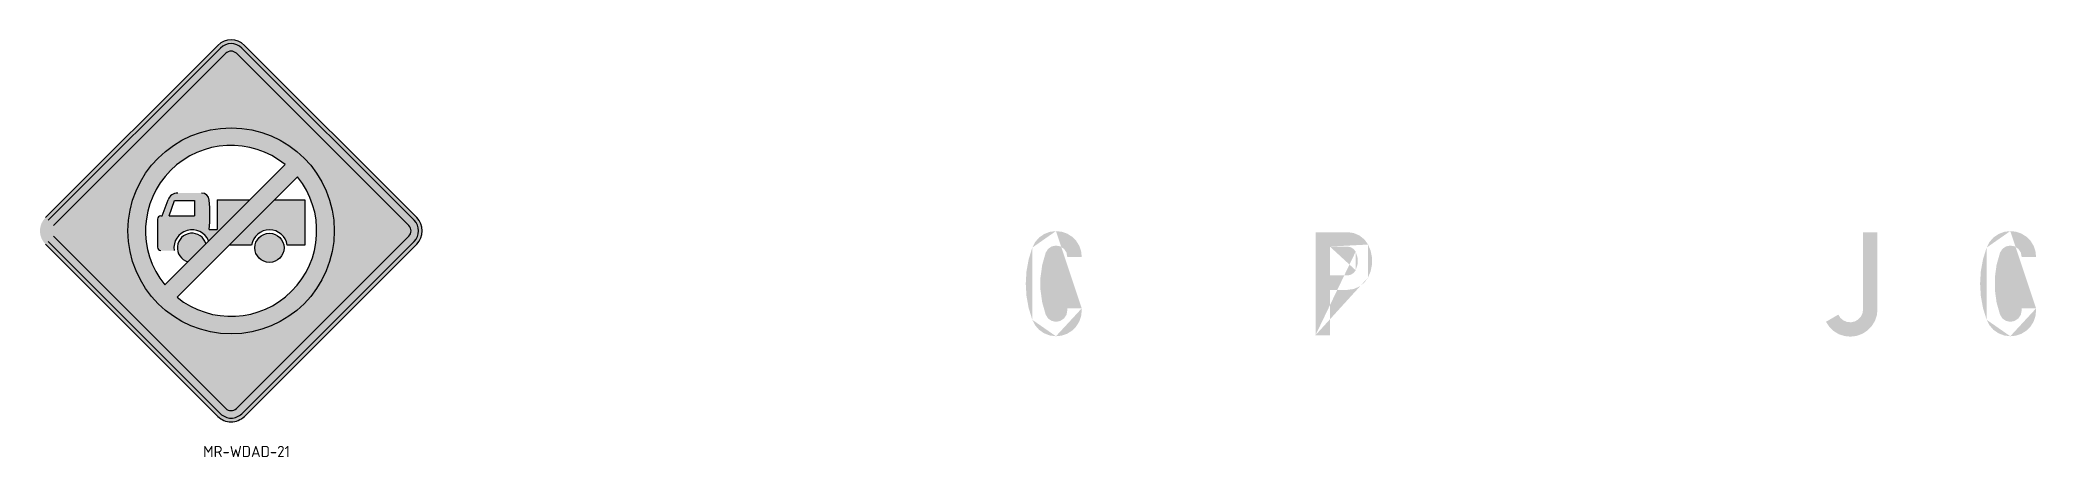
# Model space of a CAD drawing. Header units: millimetres. Extents: x 134 to 1473, y -1293 to 256.
# Drawn here: x 134 to 1198, y 33 to 256 of the extents above.
import ezdxf
from ezdxf.enums import TextEntityAlignment as Align

# ---------------------------------------------------------------- set-up
doc = ezdxf.new("R2010")
doc.units = ezdxf.units.MM
doc.linetypes.add('CENTERX2', pattern=[101.60000000000001, 63.5, -12.7, 12.7, -12.7])
for name, color, linetype in [('GREEN', 84, 'Continuous'), ('L25', 1, 'Continuous'), ('L35', 3, 'Continuous'), ('RED', 10, 'Continuous'), ('T25', 1, 'Continuous'), ('TBLK25', 1, 'Continuous'), ('YELLOW', 50, 'Continuous')]:
    doc.layers.add(name, color=color, linetype=linetype)
doc.styles.add('ISO', font='iso3098b')

msp = doc.modelspace()

# ---------------------------------------------------------------- hatches: boundary and pattern name
at = {"layer": 'GREEN'}
h = msp.add_hatch(color=256, dxfattribs=at)
h.paths.add_polyline_path([(689.0653636160582, 111.3303776630996), (689.0395879084016, 111.3303776630996)], flags=16)
edge = h.paths.add_edge_path()
edge.add_line((681.3584270267193, 112.4387330923356), (689.0653636160582, 112.4387330923356))
edge.add_line((689.0653636160582, 112.4387330923356), (689.0653636160582, 111.3303776630996))
edge.add_line((688.7302794165217, 108.263068451958), (689.0653636160582, 111.3303776630996))
edge.add_line((688.7302794165217, 108.263068451958), (687.7250268179123, 105.3504134867563))
edge.add_line((687.7250268179123, 105.3504134867563), (686.0753815278865, 102.7470670134344))
edge.add_line((686.0753815278865, 102.7470670134344), (683.9102220847278, 100.556131862619))
edge.add_line((683.9102220847278, 100.556131862619), (681.306875611406, 98.90648657259328))
edge.add_line((681.306875611406, 98.90648657259328), (678.3942206462043, 97.90123397398384))
edge.add_line((678.3942206462043, 97.90123397398384), (675.3269114350627, 97.56614977444735))
edge.add_line((675.3269114350627, 97.56614977444735), (672.0791722703245, 97.9785610969538))
edge.add_line((672.0791722703245, 97.9785610969538), (669.0118630591829, 99.13846794150317))
edge.add_line((669.0118630591829, 99.13846794150317), (666.3311894628911, 100.9943188927821))
edge.add_line((666.3311894628911, 100.9943188927821), (664.191805727389, 103.4687868278207))
edge.add_line((664.191805727389, 103.4687868278207), (662.6968146833032, 106.3814417930224))
edge.add_line((662.6968146833032, 106.3814417930224), (660.7636366090543, 112.6449387535888))
edge.add_line((660.7636366090543, 112.6449387535888), (659.6037297645049, 119.0888656677518))
edge.add_line((659.6037297645049, 119.0888656677518), (659.2170941496552, 125.6358954125414))
edge.add_line((659.2170941496552, 125.6358954125414), (659.6037297645049, 132.1571494496744))
edge.add_line((659.6037297645049, 132.1571494496744), (660.7636366090543, 138.6010763638374))
edge.add_line((660.7636366090543, 138.6010763638374), (662.6968146833032, 144.8645733244038))
edge.add_line((662.6968146833032, 144.8645733244038), (664.191805727389, 147.7772282896055))
edge.add_line((664.191805727389, 147.7772282896055), (666.3311894628911, 150.2516962246441))
edge.add_line((666.3311894628911, 150.2516962246441), (669.0118630591829, 152.107547175923))
edge.add_line((669.0118630591829, 152.107547175923), (672.0791722703245, 153.293229728129))
edge.add_line((672.0791722703245, 153.293229728129), (675.3269114350627, 153.6798653429788))
edge.add_line((675.3269114350627, 153.6798653429788), (678.3942206462043, 153.3447811434423))
edge.add_line((678.3942206462043, 153.3447811434423), (681.306875611406, 152.3395285448329))
edge.add_line((681.306875611406, 152.3395285448329), (683.9102220847278, 150.6898832548072))
edge.add_line((683.9102220847278, 150.6898832548072), (686.0753815278865, 148.5247238116484))
edge.add_line((686.0753815278865, 148.5247238116484), (687.7250268179123, 145.8956016306699))
edge.add_line((687.7250268179123, 145.8956016306699), (688.7302794165217, 142.9829466654682))
edge.add_line((688.7302794165217, 142.9829466654682), (689.0653636160582, 139.9156374543267))
edge.add_line((689.0653636160582, 139.9156374543267), (681.3584270267193, 139.9156374543267))
edge.add_line((681.3584270267193, 139.9156374543267), (680.9202399965561, 142.2354511434253))
edge.add_line((680.9202399965561, 142.2354511434253), (679.6056789060669, 144.2201806329875))
edge.add_line((679.6056789060669, 144.2201806329875), (677.6467251241613, 145.5347417234768))
edge.add_line((677.6467251241613, 145.5347417234768), (675.3269114350627, 145.9729287536398))
edge.add_line((675.3269114350627, 145.9729287536398), (673.007097745964, 145.5089660158201))
edge.add_line((673.007097745964, 145.5089660158201), (671.0739196717151, 144.1428535100176))
edge.add_line((671.0739196717151, 144.1428535100176), (669.8366857041958, 142.1323483127987))
edge.add_line((669.8366857041958, 142.1323483127987), (668.0066104605735, 135.662645690979))
edge.add_line((668.0066104605735, 135.662645690979), (667.0786849849341, 128.9867374079062))
edge.add_line((667.0786849849341, 128.9867374079062), (667.0786849849341, 122.25927770952))
edge.add_line((667.0786849849341, 122.25927770952), (668.0066104605735, 115.6091451341038))
edge.add_line((668.0066104605735, 115.6091451341038), (669.8366857041958, 109.1394425122841))
edge.add_line((669.8366857041958, 109.1394425122841), (671.0739196717151, 107.1031616074086))
edge.add_line((671.0739196717151, 107.1031616074086), (673.007097745964, 105.7628248092627))
edge.add_line((673.007097745964, 105.7628248092627), (675.3269114350627, 105.2730863637863))
edge.add_line((675.3269114350627, 105.2730863637863), (677.6467251241613, 105.7370491016061))
edge.add_line((677.6467251241613, 105.7370491016061), (679.6056789060669, 107.0516101920953))
edge.add_line((679.6056789060669, 107.0516101920953), (680.9202399965561, 109.0105639740009))
edge.add_line((680.9202399965561, 109.0105639740009), (681.3584270267193, 111.3303776630996))
edge.add_line((681.3584270267193, 111.3303776630996), (681.3584270267193, 112.4387330923356))
edge = h.paths.add_edge_path(flags=16)
edge.add_line((689.0653636160582, 112.4387330923356), (689.0395879084016, 112.4387330923356))
edge.add_line((675.3269114350627, 153.6798653429788), (675.3011357274061, 153.6798653429788))
edge.add_line((662.6968146833032, 144.8645733244038), (662.6710389756465, 144.8645733244038))
edge.add_line((662.6968146833032, 106.3814417930224), (662.6710389756465, 106.3814417930224))
edge.add_line((675.3269114350627, 97.56614977444735), (675.3011357274061, 97.56614977444735))
h = msp.add_hatch(color=256, dxfattribs=at)
h.paths.add_polyline_path([(830.7286528970176, 145.4316388928502), (830.7028771893611, 145.4316388928502)], flags=16)
edge = h.paths.add_edge_path(flags=17)
edge.add_line((821.372071017653, 130.0177657141722), (821.372071017653, 145.4316388928502))
edge.add_line((821.372071017653, 145.4316388928502), (830.7286528970176, 145.4316388928502))
edge.add_line((832.4814010176699, 145.0707789856571), (830.7286528970176, 145.4316388928502))
edge.add_line((832.4814010176699, 145.0707789856571), (834.027943477069, 144.1170778023609))
edge.add_line((834.0279434770691, 144.1170778023609), (835.1105231986485, 142.6736381735884))
edge.add_line((835.1105231986485, 142.6736381735884), (836.1157757972579, 139.4258990088503))
edge.add_line((836.1157757972579, 139.4258990088503), (836.1157757972579, 136.0235055981722))
edge.add_line((836.1157757972579, 136.0235055981722), (835.1105231986485, 132.775766433434))
edge.add_line((835.1105231986485, 132.775766433434), (834.0279434770691, 131.3323268046615))
edge.add_line((834.0279434770691, 131.3323268046615), (832.48140101767, 130.3786256213654))
edge.add_line((832.4814010176699, 130.3786256213654), (830.7286528970176, 130.0177657141722))
edge.add_line((830.7286528970176, 130.0177657141722), (821.3720710176528, 130.0177657141722))
h.paths.add_polyline_path([(830.7028771893611, 153.1127997745324), (830.7286528970176, 153.1127997745324)], flags=16)
edge = h.paths.add_edge_path()
edge.add_line((821.372071017653, 98.13321534289372), (813.6909101359706, 98.13321534289372))
edge.add_line((813.6909101359706, 98.13321534289372), (813.6909101359706, 153.1127997745324))
edge.add_line((813.6909101359706, 153.1127997745324), (830.7286528970176, 153.1127997745324))
edge.add_line((834.0279434770691, 152.6746127443694), (830.7286528970177, 153.1127997745324))
edge.add_line((834.0279434770691, 152.6746127443694), (837.1210283958674, 151.3342759462235))
edge.add_line((837.1210283958674, 151.3342759462235), (839.750150576846, 149.2464436260346))
edge.add_line((839.7501505768458, 149.2464436260346), (841.7091043587513, 146.5142186144295))
edge.add_line((841.7091043587513, 146.5142186144295), (843.1009925722105, 143.1376009114081))
edge.add_line((843.1009925722105, 143.1376009114081), (843.8227123865968, 139.5547775471335))
edge.add_line((843.8227123865968, 139.5547775471335), (843.8227123865968, 135.8946270598889))
edge.add_line((843.8227123865968, 135.8946270598889), (843.1009925722105, 132.3118036956143))
edge.add_line((843.1009925722105, 132.3118036956143), (841.7091043587513, 128.9351859925929))
edge.add_line((841.7091043587513, 128.9351859925929), (839.7501505768457, 126.2029609809878))
edge.add_line((839.7501505768458, 126.2029609809878), (837.1210283958674, 124.115128660799))
edge.add_line((837.1210283958674, 124.115128660799), (834.0279434770691, 122.774791862653))
edge.add_line((834.0279434770691, 122.774791862653), (830.7286528970177, 122.33660483249))
edge.add_line((830.7286528970176, 122.33660483249), (821.3720710176528, 122.33660483249))
edge.add_line((821.372071017653, 122.33660483249), (821.372071017653, 98.13321534289372))
edge = h.paths.add_edge_path()
edge.add_line((821.372071017653, 145.4316388928502), (821.3462953099963, 145.4316388928502))
edge.add_line((835.1105231986485, 132.775766433434), (835.0847474909918, 132.775766433434))
edge.add_line((835.1105231986485, 142.6736381735884), (835.0847474909918, 142.6736381735884))
edge.add_line((813.6909101359706, 98.13321534289372), (813.6651344283139, 98.13321534289372))
edge.add_line((841.7091043587513, 128.9351859925929), (841.6833286510946, 128.9351859925929))
edge.add_line((841.7091043587513, 146.5142186144295), (841.6833286510946, 146.5142186144295))
h = msp.add_hatch(color=256, dxfattribs=at)
h.paths.add_polyline_path([(830.7286528970176, 145.4316388928502), (830.7028771893611, 145.4316388928502)], flags=16)
edge = h.paths.add_edge_path(flags=17)
edge.add_line((821.372071017653, 130.0177657141722), (821.372071017653, 145.4316388928502))
edge.add_line((821.372071017653, 145.4316388928502), (830.7286528970176, 145.4316388928502))
edge.add_line((832.4814010176699, 145.0707789856571), (830.7286528970176, 145.4316388928502))
edge.add_line((832.4814010176699, 145.0707789856571), (834.027943477069, 144.1170778023609))
edge.add_line((834.0279434770691, 144.1170778023609), (835.1105231986485, 142.6736381735884))
edge.add_line((835.1105231986485, 142.6736381735884), (836.1157757972579, 139.4258990088503))
edge.add_line((836.1157757972579, 139.4258990088503), (836.1157757972579, 136.0235055981722))
edge.add_line((836.1157757972579, 136.0235055981722), (835.1105231986485, 132.775766433434))
edge.add_line((835.1105231986485, 132.775766433434), (834.0279434770691, 131.3323268046615))
edge.add_line((834.0279434770691, 131.3323268046615), (832.48140101767, 130.3786256213654))
edge.add_line((832.4814010176699, 130.3786256213654), (830.7286528970176, 130.0177657141722))
edge.add_line((830.7286528970176, 130.0177657141722), (821.3720710176528, 130.0177657141722))
h.paths.add_polyline_path([(830.7028771893611, 153.1127997745324), (830.7286528970176, 153.1127997745324)], flags=16)
edge = h.paths.add_edge_path()
edge.add_line((821.372071017653, 98.13321534289372), (813.6909101359706, 98.13321534289372))
edge.add_line((813.6909101359706, 98.13321534289372), (813.6909101359706, 153.1127997745324))
edge.add_line((813.6909101359706, 153.1127997745324), (830.7286528970176, 153.1127997745324))
edge.add_line((834.0279434770691, 152.6746127443694), (830.7286528970177, 153.1127997745324))
edge.add_line((834.0279434770691, 152.6746127443694), (837.1210283958674, 151.3342759462235))
edge.add_line((837.1210283958674, 151.3342759462235), (839.750150576846, 149.2464436260346))
edge.add_line((839.7501505768458, 149.2464436260346), (841.7091043587513, 146.5142186144295))
edge.add_line((841.7091043587513, 146.5142186144295), (843.1009925722105, 143.1376009114081))
edge.add_line((843.1009925722105, 143.1376009114081), (843.8227123865968, 139.5547775471335))
edge.add_line((843.8227123865968, 139.5547775471335), (843.8227123865968, 135.8946270598889))
edge.add_line((843.8227123865968, 135.8946270598889), (843.1009925722105, 132.3118036956143))
edge.add_line((843.1009925722105, 132.3118036956143), (841.7091043587513, 128.9351859925929))
edge.add_line((841.7091043587513, 128.9351859925929), (839.7501505768457, 126.2029609809878))
edge.add_line((839.7501505768458, 126.2029609809878), (837.1210283958674, 124.115128660799))
edge.add_line((837.1210283958674, 124.115128660799), (834.0279434770691, 122.774791862653))
edge.add_line((834.0279434770691, 122.774791862653), (830.7286528970177, 122.33660483249))
edge.add_line((830.7286528970176, 122.33660483249), (821.3720710176528, 122.33660483249))
edge.add_line((821.372071017653, 122.33660483249), (821.372071017653, 98.13321534289372))
edge = h.paths.add_edge_path()
edge.add_line((821.372071017653, 145.4316388928502), (821.3462953099963, 145.4316388928502))
edge.add_line((835.1105231986485, 132.775766433434), (835.0847474909918, 132.775766433434))
edge.add_line((835.1105231986485, 142.6736381735884), (835.0847474909918, 142.6736381735884))
edge.add_line((813.6909101359706, 98.13321534289372), (813.6651344283139, 98.13321534289372))
edge.add_line((841.7091043587513, 128.9351859925929), (841.6833286510946, 128.9351859925929))
edge.add_line((841.7091043587513, 146.5142186144295), (841.6833286510946, 146.5142186144295))
h = msp.add_hatch(color=256, dxfattribs=at)
h.paths.add_polyline_path([(1105.600799347555, 111.8716675238892), (1105.575023639898, 111.8716675238892)], flags=16)
edge = h.paths.add_edge_path()
edge.add_line((1105.600799347555, 153.1127997745324), (1105.600799347555, 111.8716675238892))
edge.add_line((1105.265715148018, 109.8353866190137), (1105.600799347555, 111.8716675238892))
edge.add_line((1105.265715148018, 109.8353866190137), (1104.363565380035, 107.9537599600781))
edge.add_line((1104.363565380035, 107.9537599600781), (1102.920125751263, 106.4587689159923))
edge.add_line((1102.920125751263, 106.4587689159923), (1101.115826215297, 105.4277406097262))
edge.add_line((1101.115826215297, 105.4277406097262), (1099.079545310422, 105.0153292872198))
edge.add_line((1099.079545310422, 105.0153292872198), (1097.01748869789, 105.221534948473))
edge.add_line((1097.01748869789, 105.221534948473), (1095.110086331297, 106.0205818858292))
edge.add_line((1095.110086331297, 106.0205818858292), (1093.511992456585, 107.3609186839751))
edge.add_line((1093.511992456585, 107.3609186839751), (1092.403637027349, 109.1394425122841))
edge.add_line((1092.403637027349, 109.1394425122841), (1085.805055867246, 105.2730863637863))
edge.add_line((1085.805055867246, 105.2730863637863), (1087.583579695555, 102.5924127674945))
edge.add_line((1087.583579695555, 102.5924127674945), (1089.903393384654, 100.3499262013658))
edge.add_line((1089.903393384654, 100.3499262013658), (1092.661394103915, 98.6745052036834))
edge.add_line((1092.661394103915, 98.6745052036834), (1095.728703315057, 97.669252605074))
edge.add_line((1095.728703315057, 97.669252605074), (1098.950666772138, 97.35994411319416))
edge.add_line((1098.950666772138, 97.35994411319416), (1102.146854521563, 97.74657972804397))
edge.add_line((1102.146854521563, 97.74657972804397), (1105.162612317391, 98.85493515727995))
edge.add_line((1105.162612317391, 98.85493515727995), (1107.894837328997, 100.5819075702757))
edge.add_line((1107.894837328997, 100.5819075702757), (1110.163099602782, 102.8759455517177))
edge.add_line((1110.163099602782, 102.8759455517177), (1111.864296308121, 105.6339462709794))
edge.add_line((1111.864296308121, 105.6339462709794), (1112.921100322044, 108.6754797744644))
edge.add_line((1112.921100322044, 108.6754797744644), (1113.281960229237, 111.8716675238892))
edge.add_line((1113.281960229237, 111.8716675238892), (1113.281960229237, 153.1127997745324))
edge.add_line((1113.281960229237, 153.1127997745324), (1105.600799347555, 153.1127997745324))
edge = h.paths.add_edge_path(flags=16)
edge.add_line((1113.281960229237, 111.8716675238892), (1113.256184521581, 111.8716675238892))
edge.add_line((1113.281960229237, 111.8716675238892), (1113.256184521581, 111.8716675238892))
edge = h.paths.add_edge_path(flags=16)
edge.add_line((1092.403637027349, 109.1394425122841), (1092.377861319692, 109.1394425122841))
h = msp.add_hatch(color=256, dxfattribs=at)
h.paths.add_polyline_path([(1197.826281343056, 111.3303776630996), (1197.800505635399, 111.3303776630996)], flags=16)
edge = h.paths.add_edge_path()
edge.add_line((1190.145120461373, 112.4387330923356), (1197.826281343056, 112.4387330923356))
edge.add_line((1197.826281343056, 112.4387330923356), (1197.826281343056, 111.3303776630996))
edge.add_line((1197.491197143519, 108.263068451958), (1197.826281343056, 111.3303776630996))
edge.add_line((1197.491197143519, 108.263068451958), (1196.48594454491, 105.3504134867563))
edge.add_line((1196.48594454491, 105.3504134867563), (1194.862074962541, 102.7470670134344))
edge.add_line((1194.862074962541, 102.7470670134344), (1192.671139811725, 100.556131862619))
edge.add_line((1192.671139811725, 100.556131862619), (1190.067793338403, 98.90648657259328))
edge.add_line((1190.067793338403, 98.90648657259328), (1187.155138373201, 97.90123397398384))
edge.add_line((1187.155138373202, 97.90123397398384), (1184.08782916206, 97.56614977444735))
edge.add_line((1184.08782916206, 97.56614977444735), (1180.840089997322, 97.9785610969538))
edge.add_line((1180.840089997322, 97.9785610969538), (1177.798556493837, 99.13846794150317))
edge.add_line((1177.798556493837, 99.13846794150317), (1175.092107189888, 100.9943188927821))
edge.add_line((1175.092107189888, 100.9943188927821), (1172.952723454386, 103.4687868278207))
edge.add_line((1172.952723454386, 103.4687868278207), (1171.457732410301, 106.3814417930224))
edge.add_line((1171.457732410301, 106.3814417930224), (1169.524554336052, 112.6449387535888))
edge.add_line((1169.524554336052, 112.6449387535888), (1168.364647491502, 119.0888656677518))
edge.add_line((1168.364647491502, 119.0888656677518), (1167.978011876653, 125.6358954125414))
edge.add_line((1167.978011876653, 125.6358954125414), (1168.364647491502, 132.1571494496744))
edge.add_line((1168.364647491502, 132.1571494496744), (1169.524554336052, 138.6010763638374))
edge.add_line((1169.524554336052, 138.6010763638374), (1171.4577324103, 144.8645733244038))
edge.add_line((1171.457732410301, 144.8645733244038), (1172.952723454387, 147.7772282896055))
edge.add_line((1172.952723454386, 147.7772282896055), (1175.092107189888, 150.2516962246441))
edge.add_line((1175.092107189888, 150.2516962246441), (1177.798556493837, 152.107547175923))
edge.add_line((1177.798556493837, 152.107547175923), (1180.840089997322, 153.293229728129))
edge.add_line((1180.840089997322, 153.293229728129), (1184.08782916206, 153.6798653429788))
edge.add_line((1184.08782916206, 153.6798653429788), (1187.155138373202, 153.3447811434423))
edge.add_line((1187.155138373202, 153.3447811434423), (1190.067793338403, 152.3395285448329))
edge.add_line((1190.067793338403, 152.3395285448329), (1192.671139811725, 150.6898832548072))
edge.add_line((1192.671139811725, 150.6898832548072), (1194.862074962541, 148.5247238116484))
edge.add_line((1194.862074962541, 148.5247238116484), (1196.48594454491, 145.8956016306699))
edge.add_line((1196.48594454491, 145.8956016306699), (1197.491197143519, 142.9829466654682))
edge.add_line((1197.491197143519, 142.9829466654682), (1197.826281343056, 139.9156374543267))
edge.add_line((1197.826281343056, 139.9156374543267), (1190.145120461373, 139.9156374543267))
edge.add_line((1190.145120461373, 139.9156374543267), (1189.681157723553, 142.2354511434253))
edge.add_line((1189.681157723553, 142.2354511434253), (1188.366596633064, 144.2201806329875))
edge.add_line((1188.366596633064, 144.2201806329875), (1186.407642851158, 145.5347417234768))
edge.add_line((1186.407642851159, 145.5347417234768), (1184.08782916206, 145.9729287536398))
edge.add_line((1184.08782916206, 145.9729287536398), (1181.768015472961, 145.5089660158201))
edge.add_line((1181.768015472961, 145.5089660158201), (1179.834837398713, 144.1428535100176))
edge.add_line((1179.834837398712, 144.1428535100176), (1178.597603431193, 142.1323483127987))
edge.add_line((1178.597603431193, 142.1323483127987), (1176.767528187571, 135.662645690979))
edge.add_line((1176.767528187571, 135.662645690979), (1175.865378419588, 128.9867374079062))
edge.add_line((1175.865378419588, 128.9867374079062), (1175.865378419588, 122.25927770952))
edge.add_line((1175.865378419588, 122.25927770952), (1176.767528187571, 115.6091451341038))
edge.add_line((1176.767528187571, 115.6091451341038), (1178.597603431193, 109.1394425122841))
edge.add_line((1178.597603431193, 109.1394425122841), (1179.834837398712, 107.1031616074086))
edge.add_line((1179.834837398712, 107.1031616074086), (1181.768015472961, 105.7628248092627))
edge.add_line((1181.768015472961, 105.7628248092627), (1184.08782916206, 105.2730863637863))
edge.add_line((1184.08782916206, 105.2730863637863), (1186.407642851159, 105.7370491016061))
edge.add_line((1186.407642851159, 105.7370491016061), (1188.366596633064, 107.0516101920953))
edge.add_line((1188.366596633064, 107.0516101920953), (1189.681157723553, 109.0105639740009))
edge.add_line((1189.681157723553, 109.0105639740009), (1190.145120461373, 111.3303776630996))
edge.add_line((1190.145120461373, 111.3303776630996), (1190.145120461373, 112.4387330923356))
edge = h.paths.add_edge_path(flags=16)
edge.add_line((1197.826281343056, 112.4387330923356), (1197.800505635399, 112.4387330923356))
edge.add_line((1184.08782916206, 153.6798653429788), (1184.062053454403, 153.6798653429788))
edge.add_line((1171.457732410301, 144.8645733244038), (1171.431956702644, 144.8645733244038))
edge.add_line((1171.457732410301, 106.3814417930224), (1171.431956702644, 106.3814417930224))
edge.add_line((1184.08782916206, 97.56614977444735), (1184.062053454403, 97.56614977444735))
at = {"layer": 'L25'}
h = msp.add_hatch(color=50, dxfattribs=at)
h.dxf.hatch_style = 1
edge = h.paths.add_edge_path()
edge.add_line((228.5257415365047, 252.8098498064542), (136.6018599782408, 160.8859683605781))
edge.add_arc((143.6729277901063, 153.8149005487126), 10.00000000000008, 135.0000000000002, 224.9999999999998)
edge.add_line((136.6018599782408, 146.743832736847), (228.5257416448164, 54.81995107823252))
edge.add_arc((235.5968094606953, 61.89101888608366), 9.999999999999478, 224.9999999674764, 315.0000000000005)
edge.add_line((242.6678772725606, 54.81995107421858), (334.5917587184977, 146.7438325121309))
edge.add_arc((327.520690902621, 153.8149003199852), 10.00000000000003, 315.000000032501, 404.9999999999985)
edge.add_line((334.5917587144868, 160.8859681318504), (242.667877160238, 252.8098497984283))
edge.add_arc((235.5968093443585, 245.7387819905722), 10.00000000000335, 44.99999996749442, 134.9999999674738)
edge = h.paths.add_edge_path(flags=16)
edge.add_line((229.9399550980132, 251.3956362432166), (138.0160735397493, 159.4717547973405))
edge.add_arc((143.6729277901063, 153.8149005487126), 8.00000000000008, 135.0000000000002, 224.9999999999998)
edge.add_line((138.0160735405526, 148.1580462992814), (229.9399552071282, 56.23416464066685))
edge.add_arc((235.5968094606953, 61.89101888608366), 7.999999999999476, 224.9999999674764, 315.0000000000005)
edge.add_line((241.2536637102492, 56.23416463665342), (333.1775451561863, 148.1580460745657))
edge.add_arc((327.520690902621, 153.8149003199852), 8.000000000000032, 315.000000032501, 404.9999999999985)
edge.add_line((333.1775451512498, 159.4717545703414), (241.2536635970008, 251.3956362369194))
edge.add_arc((235.5968093443585, 245.7387819905722), 8.000000000003347, 44.99999996749442, 134.9999999674738)
edge = h.paths.add_edge_path(flags=0)
edge.add_arc((235.5968093443585, 245.7387819905722), 4.000000000003347, 44.99999996749442, 134.9999999674738)
edge.add_arc((327.520690902621, 153.8149003199852), 4.000000000000031, 315.000000032501, 404.9999999999985)
edge.add_arc((235.5968094606953, 61.89101888608366), 3.999999999999476, 224.9999999674764, 315.0000000000005)
edge.add_arc((143.6729277901063, 153.8149005487126), 4.00000000000008, 135.0000000000002, 224.9999999999998)
at = {"layer": 'L25', "linetype": 'Continuous'}
h = msp.add_hatch(color=256, dxfattribs=at)
h.paths.add_polyline_path([(274.8745573795679, 170.4471044658288), (258.8412764530704, 170.4471044658288), (234.6197692627677, 146.2255972755268), (246.5289041241297, 146.2255972755268, -0.8576346483686927), (265.5204134740618, 146.2255972755268), (274.8745573795679, 146.2255972755268)])
h.paths.add_polyline_path([(248.2467880255996, 144.7615274828695, 1), (263.8025295725918, 144.7615274828695, 1)])
h.paths.add_polyline_path([(228.0735936949869, 170.4471044658288), (228.0735936949869, 154.525345470672), (223.955897403137, 154.525345470672, 0.04558830272685769), (223.9293963827948, 170.279634509555, 0.3872882444916609), (219.8294161869914, 174.0157745854322), (207.122077474598, 174.0157745854333, 0.3150080946264067), (201.9649081031939, 170.408748869376), (198.8379500228445, 161.8456944339635), (198.1516673075374, 161.8456944339635, 0.4142135623732142), (196.3215800667138, 160.0156071931411), (196.3215800667138, 145.1275449310335, 0.4142135623731706), (198.1516673075374, 143.2974576902114), (205.218202162016, 143.2974576902114, -0.8873887564390086), (223.5954875198542, 148.4263971850679), (245.616194800616, 170.4471044658288)])
h.paths.add_polyline_path([(216.0865222675979, 161.8456944339635), (202.4981245044902, 161.8456944339626), (205.4720162708257, 169.9895826556225), (216.0865222675979, 169.9895826556225)], flags=16)
h.paths.add_polyline_path([(212.480361167433, 137.311270832647), (222.1642134872033, 146.9951231524172, 1.674564086632313)])
at = {"layer": 'RED'}
h = msp.add_hatch(color=256, dxfattribs=at)
edge = h.paths.add_edge_path()
edge.add_arc((235.5980687231413, 153.8164375621268), 54.98708411899784, 0, 360)
edge = h.paths.add_edge_path(flags=16)
edge.add_line((200.1924245617859, 125.0233342270004), (264.3911720582701, 189.2220817234824))
edge.add_arc((235.5980687231413, 153.8164375621268), 45.63553920080093, 50.88078925693093, 219.1192107430699)
edge = h.paths.add_edge_path(flags=16)
edge.add_line((206.8049653880128, 118.4107934007722), (271.003712884497, 182.6095408972556))
edge.add_arc((235.5980687231413, 153.8164375621268), 45.63553920080093, -129.11921074306912, 39.119210743069914, ccw=False)
at = {"layer": 'TBLK25', "linetype": 'CENTERX2'}
h = msp.add_hatch(color=256, dxfattribs=at)
h.paths.add_polyline_path([(330.3491180290954, 156.6433274430033, -0.1988724069901222), (331.5206908553378, 153.8155153540455), (335.5206908080895, 153.8161301594112, 0.1988724144194797), (333.1775451555698, 159.4717545660214), (241.2536635970008, 251.3956362369194, 0.1989162102306266), (235.5966910579796, 253.7387819897011), (235.5960193460296, 249.7387819125634, -0.1989636965120246), (238.4252364708351, 248.5672091135926)])
h.paths.add_polyline_path([(232.7683822213389, 248.5672091170499, -0.1988610392554388), (235.5960193460296, 249.7387819125635), (235.5966910579796, 253.7387819897011, 0.1989085245200775), (229.9399550983217, 251.3956362435251), (138.0160735440719, 159.4717548016631, 0.1988724221665004), (135.6729278846026, 153.816130159444), (139.6729278373544, 153.8155153540783, -0.1988724221665001), (140.8445006670891, 156.6433276751879)])
h.paths.add_polyline_path([(229.9399552114483, 56.2341646363467, 0.1989523133510654), (235.5980390714268, 53.89101898058061), (235.5974242660611, 57.89101893333238, -0.1989523133510665), (232.768382336072, 59.06259176121539), (140.8445006654825, 150.9864734238438, -0.1989523133735763), (139.6729278373544, 153.8155153540783), (135.6729278846026, 153.816130159444, 0.198952313373574), (138.0160735408588, 148.1580462989751)])
h.paths.add_polyline_path([(238.4252365853177, 59.06259176121439, -0.1988724219962801), (235.5974242660611, 57.8910189333324), (235.5980390714268, 53.8910189805806, 0.1988724219962834), (241.2536637099404, 56.23416463634472), (333.1775451518665, 148.1580460702459, 0.1989523208032515), (335.5206908080895, 153.8161301594112), (331.5206908553377, 153.8155153540455, -0.1989523282328403), (330.3491180272438, 150.9864731951156)])
at = {"layer": 'YELLOW'}
h = msp.add_hatch(color=256, dxfattribs=at)
edge = h.paths.add_edge_path(flags=16)
edge.add_arc((235.5980687231413, 153.8164375621268), 54.98708411899786, 0, 360)
edge = h.paths.add_edge_path()
edge.add_line((232.7683822210304, 248.5672091167414), (140.8445006627664, 156.6433276708652))
edge.add_arc((143.6729277901063, 153.8149005487126), 4.00000000000008, 135.0000000000002, 224.9999999999998)
edge.add_line((140.8445006651763, 150.9864734241501), (232.7683823317519, 59.0625917655355))
edge.add_arc((235.5968094606953, 61.89101888608366), 3.999999999999476, 224.9999999674764, 315.0000000000005)
edge.add_line((238.4252365856264, 59.06259176152309), (330.3491180315636, 150.9864731994354))
edge.add_arc((327.520690902621, 153.8149003199852), 4.000000000000031, 315.000000032501, 404.9999999999985)
edge.add_line((330.3491180247754, 156.6433274473233), (238.4252364705264, 248.5672091139012))
edge.add_arc((235.5968093443585, 245.7387819905722), 4.000000000003347, 44.99999996749442, 134.9999999674738)

# ---------------------------------------------------------------- linework, layer by layer
at = {"layer": 'L25'}
for p, q in [((198.8379500228445, 161.8456944339635), (201.9649081031939, 170.408748869376)), ((228.0735936949869, 170.4471044658288), (228.0735936949869, 154.5253454706721)), ((258.8412764530715, 170.4471044658288), (274.8745573795679, 170.4471044658288)), ((274.8745573795679, 170.4471044658288), (274.8745573795679, 146.2255972755268)), ((196.3215800667138, 160.0156071931403), (196.3215800667138, 145.1275449310335)), ((198.1516673075374, 161.8456944339635), (198.8379500228445, 161.8456944339635)), ((202.4981245044902, 161.8456944339635), (205.4720162708257, 169.9895826556225)), ((202.4981245044902, 161.8456944339627), (216.0865222675979, 161.8456944339635)), ((205.4720162708257, 169.9895826556225), (216.0865222675979, 169.9895826556225)), ((216.0865222675979, 169.9895826556225), (216.0865222675979, 161.8456944339635)), ((223.955897403137, 154.5253454706721), (228.0735936949869, 154.5253454706721)), ((274.8745573795679, 146.2255972755268), (265.5204134740618, 146.2255972755268))]:
    msp.add_line(p, q, dxfattribs=at)
at = {"layer": 'L25', "linetype": 'Continuous'}
for p, q in [((228.0735936949869, 170.4471044658288), (245.6161948006151, 170.4471044658288)), ((246.5289041241297, 146.2255972755268), (234.6197692627705, 146.2255972755268))]:
    msp.add_line(p, q, dxfattribs=at)
at = {"layer": 'L25'}
msp.add_circle((256.0246587990956, 144.7615274828695), 7.777870773496198, dxfattribs=at)
for centre, radius, start, end in [((207.122077474598, 168.5255128629641), 5.490261722467904, 90, 159.9393969795784), ((219.8294161869914, 169.8980782935823), 4.117696291850929, 5.316799960899033, 90), ((137.7278392316358, 162.2574640631462), 86.5740357957034, 354.8759596339575, 5.316799960899033), ((198.1516673075374, 160.0156071931403), 1.830087240822635, 90, 180), ((214.7139568369805, 144.7615274828695), 9.607958014318834, 22.4229739135382, 188.7649315323141), ((214.7139568369805, 144.7615274828695), 7.777870773496198, 16.68879223962181, 253.3112077603765), ((256.0246587990956, 144.7615274828695), 9.607958014318834, 8.764931532313396, 171.2350684676866), ((198.1516673075374, 145.1275449310335), 1.830087240822635, 180, 270)]:
    msp.add_arc(centre, radius, start, end, dxfattribs=at)
at = {"layer": 'L35'}
for p, q in [((228.5257415365047, 252.8098498064542), (136.6018599782408, 160.8859683605781)), ((334.5917587144868, 160.8859681318504), (242.667877160238, 252.8098497984283)), ((136.6018599782408, 146.743832736847), (228.5257416448164, 54.81995107823252)), ((242.6678772725606, 54.81995107421858), (334.5917587184977, 146.7438325121309))]:
    msp.add_line(p, q, dxfattribs=at)
for centre, radius, start, end in [((235.5968093443585, 245.7387819905722), 10.00000000000335, 44.99999996749442, 134.9999999674738), ((327.520690902621, 153.8149003199852), 10.00000000000003, 315.000000032501, 44.99999999999851), ((235.5968094606953, 61.89101888608366), 9.999999999999478, 224.9999999674764, 315.0000000000005)]:
    msp.add_arc(centre, radius, start, end, dxfattribs=at)
at = {"layer": 'RED', "linetype": 'Continuous'}
for p, q in [((200.1924245617859, 125.0233342270004), (264.3911720582701, 189.2220817234824)), ((206.8049653880128, 118.4107934007722), (271.003712884497, 182.6095408972556))]:
    msp.add_line(p, q, dxfattribs=at)
at = {"layer": 'RED'}
msp.add_circle((235.5980687231413, 153.8164375621268), 54.98708411899786, dxfattribs=at)
for start, end in [(50.88078925693095, 219.1192107430698), (230.8807892569307, 39.11921074306978)]:
    msp.add_arc((235.5980687231413, 153.8164375621268), 45.63553920080093, start, end, dxfattribs=at)
at = {"layer": 'TBLK25', "color": 1}
for p, q in [((229.9399550980132, 251.3956362432166), (138.0160735397493, 159.4717547973405)), ((330.3491180247754, 156.6433274473233), (238.4252364705264, 248.5672091139012)), ((333.1775451512498, 159.4717545703414), (241.2536635970008, 251.3956362369194)), ((140.8445006651763, 150.9864734241501), (232.7683823317519, 59.0625917655355)), ((238.4252365856264, 59.06259176152309), (330.3491180315636, 150.9864731994354)), ((138.0160735405526, 148.1580462992814), (229.9399552071282, 56.23416464066685)), ((241.2536637102492, 56.23416463665342), (333.1775451561863, 148.1580460745657))]:
    msp.add_line(p, q, dxfattribs=at)
msp.add_lwpolyline([(232.7683822210304, 248.5672091167414), (140.8445006627664, 156.6433276708652)], dxfattribs=at)
for centre, radius, start, end in [((235.5968093443585, 245.7387819905722), 8.000000000003347, 44.99999996749442, 134.9999999674738), ((235.5968093443585, 245.7387819905722), 4.000000000003347, 44.99999996749442, 134.9999999674738), ((327.520690902621, 153.8149003199852), 4.000000000000031, 315.000000032501, 44.99999999999851), ((327.520690902621, 153.8149003199852), 8.000000000000032, 315.000000032501, 44.99999999999851), ((235.5968094606953, 61.89101888608366), 7.999999999999476, 224.9999999674764, 315.0000000000005), ((235.5968094606953, 61.89101888608366), 3.999999999999476, 224.9999999674764, 315.0000000000005)]:
    msp.add_arc(centre, radius, start, end, dxfattribs=at)

# ---------------------------------------------------------------- texts
at = {"layer": 'T25', "color": 3, "style": 'ISO'}
msp.add_text(' MR-WDAD-21', height=6, dxfattribs=at).set_placement((241.9992388817514, 33.07316348358063), align=Align.CENTER)

doc.saveas('drawing.dxf')
